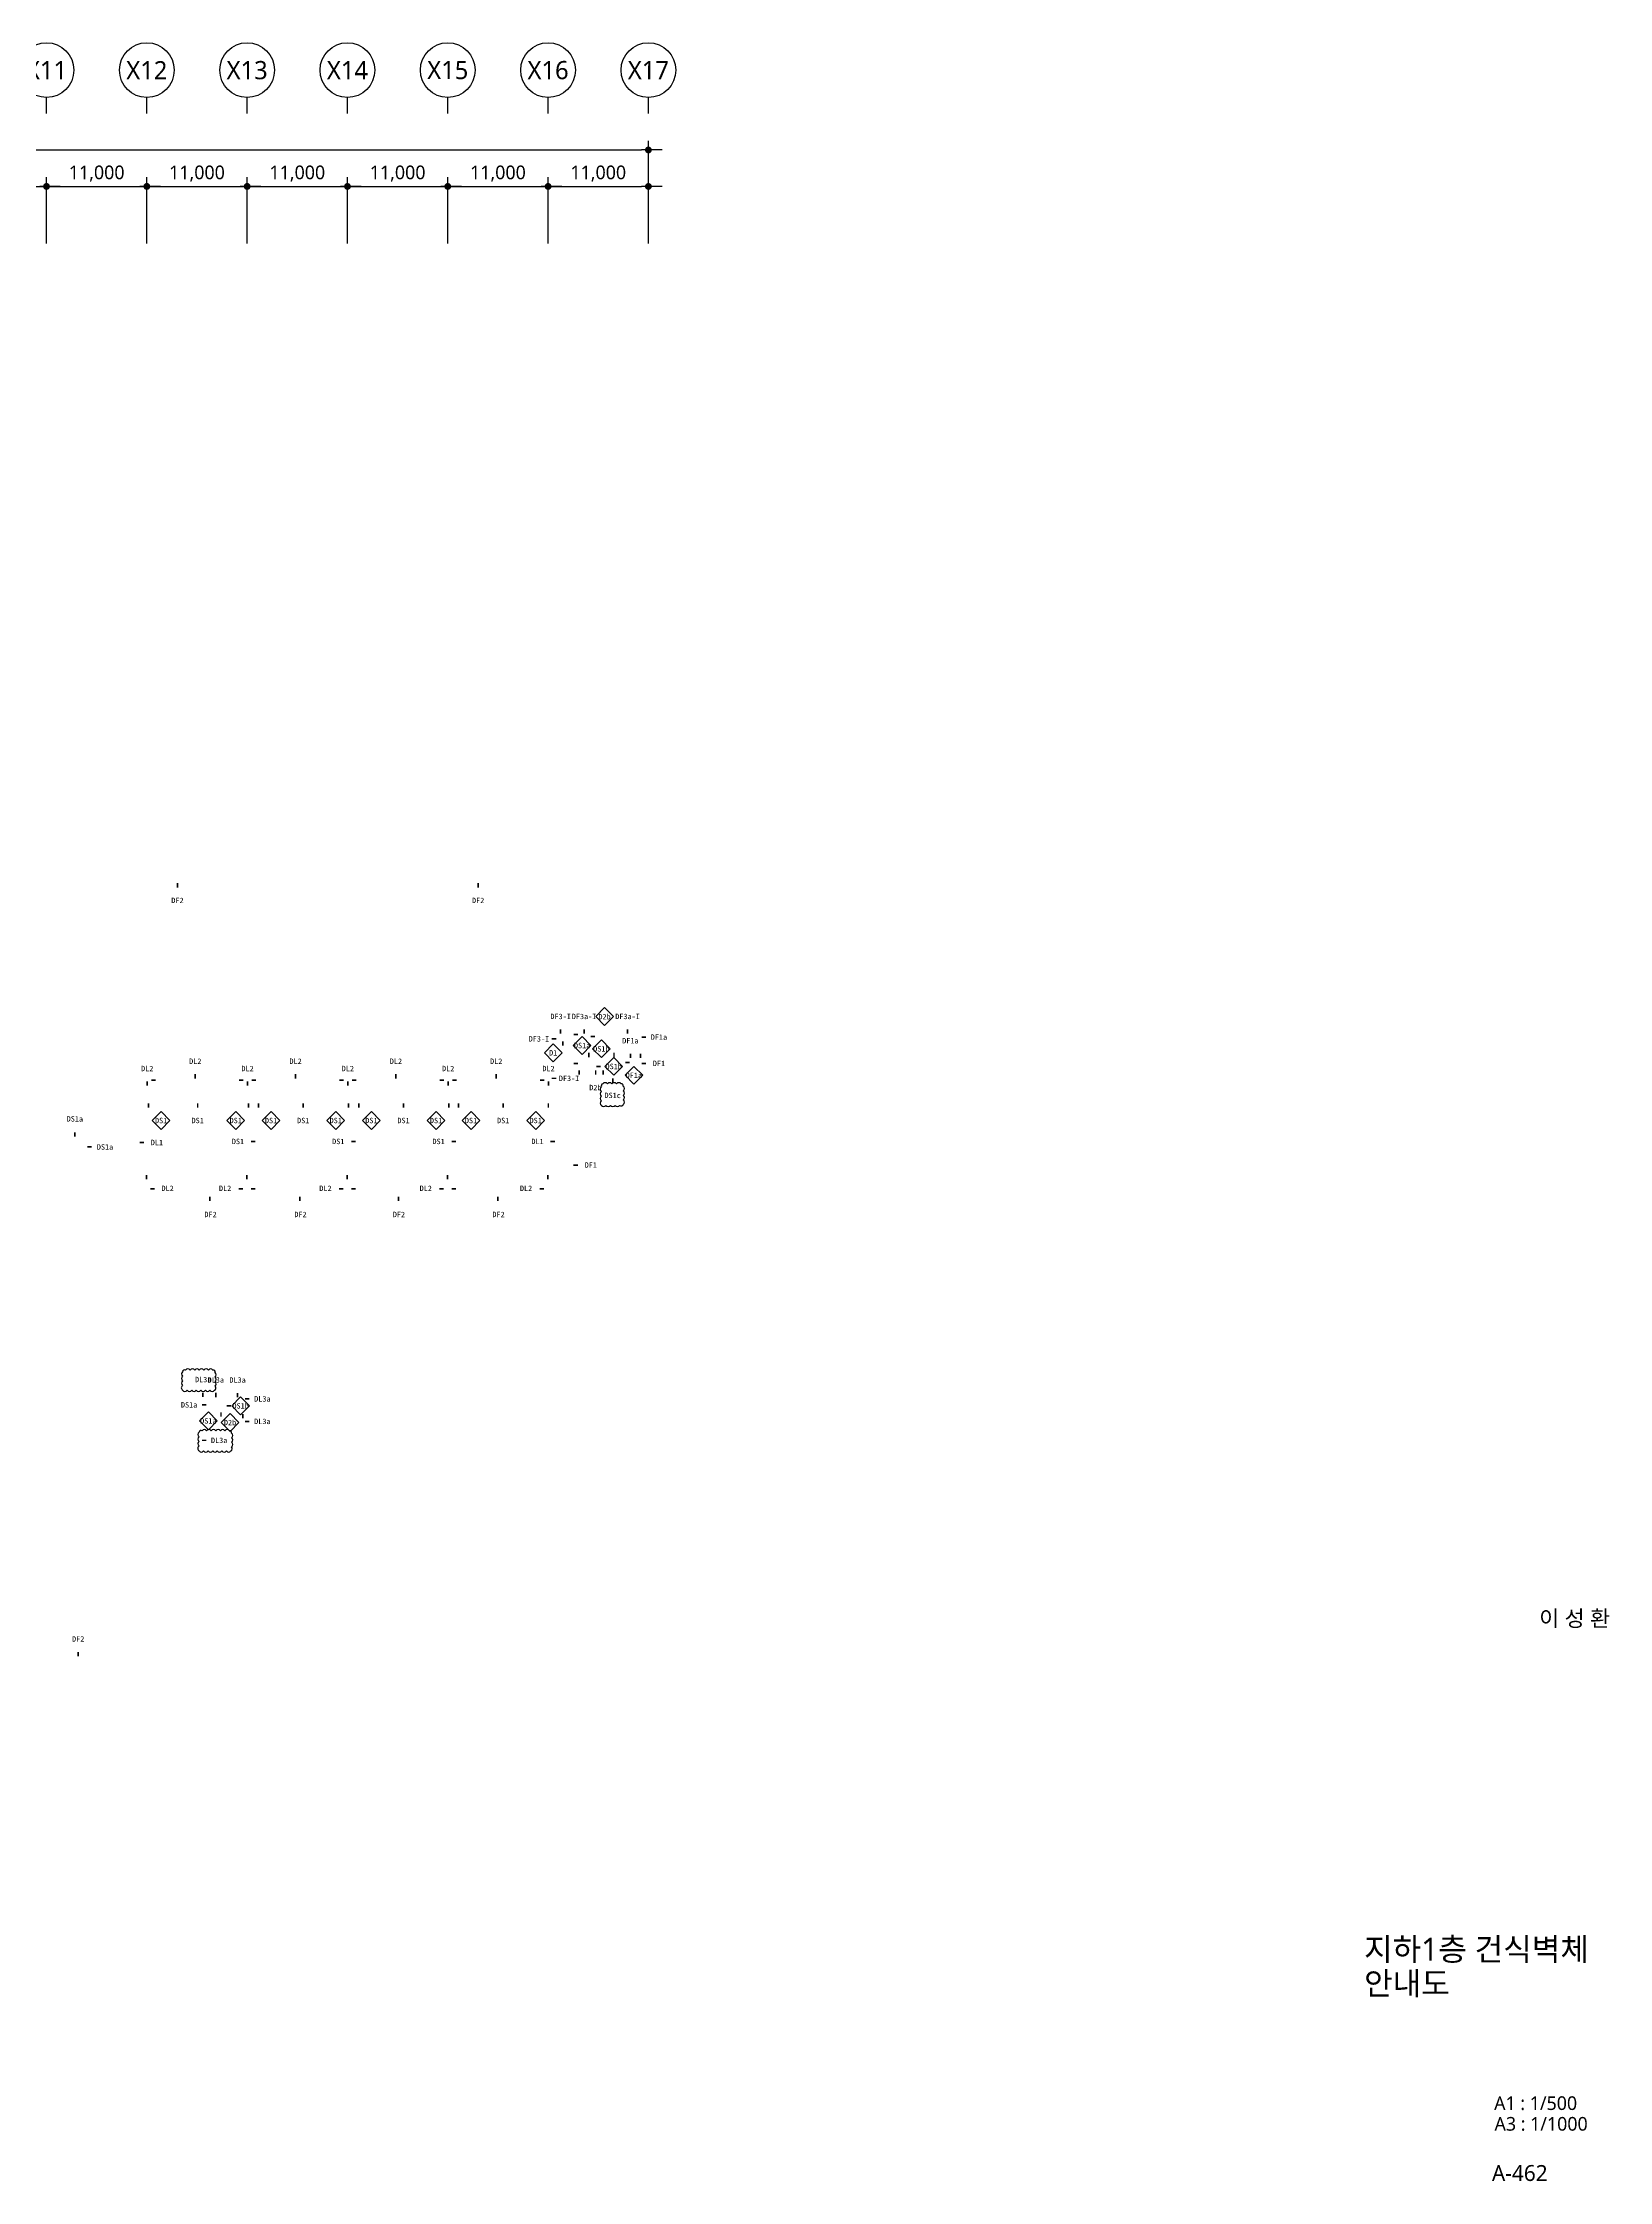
# Model space of a CAD drawing. Header units: millimetres. Extents: x 1205999 to 2806860, y 467935 to 2511436.
# Drawn here: x 2635087 to 2806860, y 791989 to 1026436 of the extents above; entities that cross this region are included whole.
import ezdxf
from ezdxf.enums import TextEntityAlignment as Align

# ---------------------------------------------------------------- set-up
doc = ezdxf.new("R2010")
doc.units = ezdxf.units.MM
doc.header["$LTSCALE"] = 5
doc.header["$MEASUREMENT"] = 0
doc.layers.get('0').update_dxf_attribs({"linetype": 'CONTINUOUS'})
for name, color, linetype, lineweight in [('A-AXIS-BUBL', 7, 'CONTINUOUS', 25), ('A-BORD-TEXT', 3, 'CONTINUOUS', 25), ('A-DIMS', 7, 'CONTINUOUS', 25), ('A-MKXS-TEXT1', 3, 'CONTINUOUS', 25), ('A-MKXS-WALL', 6, 'CONTINUOUS', 20), ('A-XXXX-TXT2', 3, 'CONTINUOUS', 25), ('REV-202205', 20, 'CONTINUOUS', 25)]:
    doc.layers.add(name, color=color, linetype=linetype, lineweight=lineweight)
doc.layers.add('WAL-TAG', color=3, linetype='CONTINUOUS')
doc.styles.add('HY울릉도L', font='')
doc.styles.add('돋움체', font='')
doc.styles.add('맑은고딕', font='malgun.ttf')
doc.styles.get('HY울릉도L').set_extended_font_data('HYwulM')
doc.styles.get('돋움체').set_extended_font_data('DotumChe')
doc.dimstyles.new('CDIM', dxfattribs={"dimtxt": 3, "dimasz": 1.5, "dimexe": 2, "dimexo": 1, "dimgap": 1, "dimtad": 1, "dimdec": 0, "dimrnd": 0.5, "dimzin": 0, "dimdsep": 32, "dimlunit": 6, "dimtxsty": 'HY울릉도L', "dimblk1": '_CIDOT', "dimblk2": '_CIDOT', "dimsah": 1, "dimcen": 5.5, "dimclrd": 2, "dimclre": 2, "dimclrt": 7, "dimadec": 0, "dimazin": 0, "dimtfac": 1, "dimtdec": 0, "dimtix": 1, "dimtmove": 2, "dimatfit": 1, "dimldrblk": '_CIDOT', "dimfxl": 1, "dimtolj": 1, "dimtzin": 0, "dimlwd": -1, "dimarcsym": 0})

# ---------------------------------------------------------------- blocks, each defined once
blk = doc.blocks.new('_CIDOT')
at = {"color": 0, "linetype": 'ByBlock'}
blk.add_line((2, 0), (-1, 0), dxfattribs=at)
at = {"color": 0, "linetype": 'ByBlock', "const_width": 0.5}
blk.add_lwpolyline([(-0.25, 0, 1), (0.25, 0, 1)], format="xyb", close=True, dxfattribs=at)
blk = doc.blocks.new('*D32')
at = {"layer": 'A-DIMS', "lineweight": -2, "transparency": 16777216}
for p, q in [((225693, 255621), (225693, 262871)), ((236693, 255621), (236693, 262871))]:
    blk.add_line(p, q, dxfattribs=at)
at = {"layer": 'A-DIMS', "transparency": 16777216}
blk.add_line((226443, 261871), (235943, 261871), dxfattribs=at)
at = {"layer": 'A-DIMS', "transparency": 16777216, "xscale": 750, "yscale": 750, "zscale": 750, "rotation": 180}
blk.add_blockref('_CIDOT', (225693, 261871), dxfattribs=at)
at = {"layer": 'A-DIMS', "transparency": 16777216, "xscale": 750, "yscale": 750, "zscale": 750}
blk.add_blockref('_CIDOT', (236693, 261871), dxfattribs=at)
at = {"layer": 'A-DIMS', "color": 3, "transparency": 16777216, "insert": (231193, 263275), "char_height": 1500, "attachment_point": 5, "style": '맑은고딕'}
blk.add_mtext('\\A1;11,000', dxfattribs=at)
blk = doc.blocks.new('*D33')
at = {"layer": 'A-DIMS', "lineweight": -2, "transparency": 16777216}
for p, q in [((236693, 255621), (236693, 262871)), ((247693, 255621), (247693, 262871))]:
    blk.add_line(p, q, dxfattribs=at)
at = {"layer": 'A-DIMS', "transparency": 16777216}
blk.add_line((237443, 261871), (246943, 261871), dxfattribs=at)
at = {"layer": 'A-DIMS', "transparency": 16777216, "xscale": 750, "yscale": 750, "zscale": 750, "rotation": 180}
blk.add_blockref('_CIDOT', (236693, 261871), dxfattribs=at)
at = {"layer": 'A-DIMS', "transparency": 16777216, "xscale": 750, "yscale": 750, "zscale": 750}
blk.add_blockref('_CIDOT', (247693, 261871), dxfattribs=at)
at = {"layer": 'A-DIMS', "color": 3, "transparency": 16777216, "insert": (242193, 263275), "char_height": 1500, "attachment_point": 5, "style": '맑은고딕'}
blk.add_mtext('\\A1;11,000', dxfattribs=at)
blk = doc.blocks.new('*D34')
at = {"layer": 'A-DIMS', "lineweight": -2, "transparency": 16777216}
for p, q in [((247693, 255621), (247693, 262871)), ((258693, 255621), (258693, 262871))]:
    blk.add_line(p, q, dxfattribs=at)
at = {"layer": 'A-DIMS', "transparency": 16777216}
blk.add_line((248443, 261871), (257943, 261871), dxfattribs=at)
at = {"layer": 'A-DIMS', "transparency": 16777216, "xscale": 750, "yscale": 750, "zscale": 750, "rotation": 180}
blk.add_blockref('_CIDOT', (247693, 261871), dxfattribs=at)
at = {"layer": 'A-DIMS', "transparency": 16777216, "xscale": 750, "yscale": 750, "zscale": 750}
blk.add_blockref('_CIDOT', (258693, 261871), dxfattribs=at)
at = {"layer": 'A-DIMS', "color": 3, "transparency": 16777216, "insert": (253193, 263275), "char_height": 1500, "attachment_point": 5, "style": '맑은고딕'}
blk.add_mtext('\\A1;11,000', dxfattribs=at)
blk = doc.blocks.new('*D35')
at = {"layer": 'A-DIMS', "lineweight": -2, "transparency": 16777216}
for p, q in [((258693, 255621), (258693, 262871)), ((269693, 255621), (269693, 262871))]:
    blk.add_line(p, q, dxfattribs=at)
at = {"layer": 'A-DIMS', "transparency": 16777216}
blk.add_line((259443, 261871), (268943, 261871), dxfattribs=at)
at = {"layer": 'A-DIMS', "transparency": 16777216, "xscale": 750, "yscale": 750, "zscale": 750, "rotation": 180}
blk.add_blockref('_CIDOT', (258693, 261871), dxfattribs=at)
at = {"layer": 'A-DIMS', "transparency": 16777216, "xscale": 750, "yscale": 750, "zscale": 750}
blk.add_blockref('_CIDOT', (269693, 261871), dxfattribs=at)
at = {"layer": 'A-DIMS', "color": 3, "transparency": 16777216, "insert": (264193, 263275), "char_height": 1500, "attachment_point": 5, "style": '맑은고딕'}
blk.add_mtext('\\A1;11,000', dxfattribs=at)
blk = doc.blocks.new('*D36')
at = {"layer": 'A-DIMS', "lineweight": -2, "transparency": 16777216}
for p, q in [((269693, 255621), (269693, 262871)), ((280693, 255621), (280693, 262871))]:
    blk.add_line(p, q, dxfattribs=at)
at = {"layer": 'A-DIMS', "transparency": 16777216}
blk.add_line((270443, 261871), (279943, 261871), dxfattribs=at)
at = {"layer": 'A-DIMS', "transparency": 16777216, "xscale": 750, "yscale": 750, "zscale": 750, "rotation": 180}
blk.add_blockref('_CIDOT', (269693, 261871), dxfattribs=at)
at = {"layer": 'A-DIMS', "transparency": 16777216, "xscale": 750, "yscale": 750, "zscale": 750}
blk.add_blockref('_CIDOT', (280693, 261871), dxfattribs=at)
at = {"layer": 'A-DIMS', "color": 3, "transparency": 16777216, "insert": (275193, 263275), "char_height": 1500, "attachment_point": 5, "style": '맑은고딕'}
blk.add_mtext('\\A1;11,000', dxfattribs=at)
blk = doc.blocks.new('*D37')
at = {"layer": 'A-DIMS', "lineweight": -2, "transparency": 16777216}
for p, q in [((280693, 255621), (280693, 262871)), ((291693, 255621), (291693, 262871))]:
    blk.add_line(p, q, dxfattribs=at)
at = {"layer": 'A-DIMS', "transparency": 16777216}
blk.add_line((281443, 261871), (290943, 261871), dxfattribs=at)
at = {"layer": 'A-DIMS', "transparency": 16777216, "xscale": 750, "yscale": 750, "zscale": 750, "rotation": 180}
blk.add_blockref('_CIDOT', (280693, 261871), dxfattribs=at)
at = {"layer": 'A-DIMS', "transparency": 16777216, "xscale": 750, "yscale": 750, "zscale": 750}
blk.add_blockref('_CIDOT', (291693, 261871), dxfattribs=at)
at = {"layer": 'A-DIMS', "color": 3, "transparency": 16777216, "insert": (286193, 263275), "char_height": 1500, "attachment_point": 5, "style": '맑은고딕'}
blk.add_mtext('\\A1;11,000', dxfattribs=at)
blk = doc.blocks.new('*D38')
at = {"layer": 'A-DIMS', "lineweight": -2, "transparency": 16777216}
for p, q in [((126693, 255621), (126693, 266871)), ((302693, 255621), (302693, 266871))]:
    blk.add_line(p, q, dxfattribs=at)
at = {"layer": 'A-DIMS', "transparency": 16777216}
blk.add_line((127443, 265871), (301943, 265871), dxfattribs=at)
at = {"layer": 'A-DIMS', "transparency": 16777216, "xscale": 750, "yscale": 750, "zscale": 750, "rotation": 180}
blk.add_blockref('_CIDOT', (126693, 265871), dxfattribs=at)
at = {"layer": 'A-DIMS', "transparency": 16777216, "xscale": 750, "yscale": 750, "zscale": 750}
blk.add_blockref('_CIDOT', (302693, 265871), dxfattribs=at)
at = {"layer": 'A-DIMS', "color": 3, "transparency": 16777216, "insert": (214693, 267275), "char_height": 1500, "attachment_point": 5, "style": '맑은고딕'}
blk.add_mtext('\\A1;176,000', dxfattribs=at)
blk = doc.blocks.new('*D39')
at = {"layer": 'A-DIMS', "lineweight": -2, "transparency": 16777216}
for p, q in [((291693, 255621), (291693, 262871)), ((302693, 255621), (302693, 262871))]:
    blk.add_line(p, q, dxfattribs=at)
at = {"layer": 'A-DIMS', "transparency": 16777216}
blk.add_line((292443, 261871), (301943, 261871), dxfattribs=at)
at = {"layer": 'A-DIMS', "transparency": 16777216, "xscale": 750, "yscale": 750, "zscale": 750, "rotation": 180}
blk.add_blockref('_CIDOT', (291693, 261871), dxfattribs=at)
at = {"layer": 'A-DIMS', "transparency": 16777216, "xscale": 750, "yscale": 750, "zscale": 750}
blk.add_blockref('_CIDOT', (302693, 261871), dxfattribs=at)
at = {"layer": 'A-DIMS', "color": 3, "transparency": 16777216, "insert": (297193, 263275), "char_height": 1500, "attachment_point": 5, "style": '맑은고딕'}
blk.add_mtext('\\A1;11,000', dxfattribs=at)
blk = doc.blocks.new('wall-tag-02')
at = {"layer": 'A-MKXS-WALL'}
blk.add_lwpolyline([(0, 1185, 112, 112, 0), (0, 885, 0, 0, 0), (0, 608, 0, 0, 0), (-608, 0, 0, 0, 0), (0, -608, 0, 0, 0), (608, 0, 0, 0, 0), (0, 608, 0, 0, 0)], format="xyseb", dxfattribs=at)
blk = doc.blocks.new('wall-tag-01')
blk.add_wipeout([(86681, 26087), (86074, 25480), (86681, 24872), (87289, 25480)]).dxf.layer = 'A-MKXS-WALL'
at = {"layer": 'A-MKXS-WALL'}
blk.add_lwpolyline([(86681, 26087), (86074, 25480), (86681, 24872), (87289, 25480)], close=True, dxfattribs=at)
blk = doc.blocks.new('DIM(210222)')
for p, q in [((236693, 269870.6), (236693, 271620.6)), ((247693, 269870.6), (247693, 271620.6)), ((258693, 269870.6), (258693, 271620.6)), ((269693, 269870.6), (269693, 271620.6)), ((280693, 269870.6), (280693, 271620.6)), ((291693, 269870.6), (291693, 271620.6)), ((302693, 269870.6), (302693, 271620.6))]:
    blk.add_line(p, q)
at = {"layer": 'A-AXIS-BUBL', "ltscale": 0.2}
for centre in [(236693, 274620.6), (247693, 274620.6), (258693, 274620.6), (269693, 274620.6), (280693, 274620.6), (291693, 274620.6), (302693, 274620.6)]:
    blk.add_circle(centre, 3000, dxfattribs=at)
at = {"layer": 'A-XXXX-TXT2', "ltscale": 0.2, "style": '맑은고딕'}
for s, p in [('X11', (236693, 274620.6)), ('X12', (247693, 274620.6)), ('X13', (258693, 274620.6)), ('X14', (269693, 274620.6)), ('X15', (280693, 274620.6)), ('X16', (291693, 274620.6)), ('X17', (302693, 274620.6))]:
    blk.add_text(s, height=2000, dxfattribs=at).set_placement(p, align=Align.MIDDLE)
at = {"layer": 'A-DIMS'}
for p1, p2, distance, picture, middle in [((126693, 255120.6), (302693, 255120.6), 10750, '*D38', (214693, 267275.5)), ((225693, 255120.6), (236693, 255120.6), 6750, '*D32', (231193, 263275.5)), ((236693, 255120.6), (247693, 255120.6), 6750, '*D33', (242193, 263275.5)), ((247693, 255120.6), (258693, 255120.6), 6750, '*D34', (253193, 263275.5)), ((258693, 255120.6), (269693, 255120.6), 6750, '*D35', (264193, 263275.5)), ((269693, 255120.6), (280693, 255120.6), 6750, '*D36', (275193, 263275.5)), ((280693, 255120.6), (291693, 255120.6), 6750, '*D37', (286193, 263275.5)), ((291693, 255120.6), (302693, 255120.6), 6750, '*D39', (297193, 263275.5))]:
    dim = blk.add_aligned_dim(p1=p1, p2=p2, distance=distance, dimstyle='CDIM', override={"dimscale": 500, "dimtxsty": '맑은고딕', "dimclrd": 256, "dimclre": 256, "dimclrt": 3}, dxfattribs=at)
    dim.commit()
    dim.dimension.update_dxf_attribs({"geometry": picture, "text_midpoint": middle})

msp = doc.modelspace()

# ---------------------------------------------------------------- linework, layer by layer
at = {"layer": 'A-MKXS-WALL'}
for points in [[(2692109, 916976, 180, 180, 0), (2692109, 916496, 0, 0, 0), (2692109, 915703, 0, 0, 0), (2692033, 915703, 0, 0, 0)], [(2693309, 917713, 180, 180, 0), (2693789, 917713, 0, 0, 0), (2694233, 917713, 0, 0, 0), (2694233, 917477, 0, 0, 0)], [(2695153, 917504, 180, 180, 0), (2695633, 917504, 0, 0, 0), (2696695, 917504, 0, 0, 0), (2696695, 918708, 0, 0, 0)], [(2693312, 914535, 180, 180, 0), (2693792, 914535, 0, 0, 0), (2694236, 914535, 0, 0, 0), (2694236, 915542, 0, 0, 0)], [(2694953, 915220, 180, 180, 0), (2694953, 915700, 0, 0, 0), (2694953, 916143, 0, 0, 0), (2695368, 916143, 0, 0, 0)], [(2697728, 915220, 180, 180, 0), (2697728, 915700, 0, 0, 0), (2697728, 916143, 0, 0, 0), (2697313, 916143, 0, 0, 0)], [(2698983, 914627, 180, 180, 0), (2699463, 914627, 0, 0, 0), (2699907, 914627, 0, 0, 0), (2699907, 914212, 0, 0, 0)], [(2700631, 915133, 180, 180, 0), (2700631, 915613, 0, 0, 0), (2700631, 916056, 0, 0, 0), (2699524, 916056, 0, 0, 0)], [(2647466, 912686, 180, 180, 0), (2646986, 912686, 0, 0, 0), (2646543, 912686, 0, 0, 0)], [(2656619, 912686, 180, 180, 0), (2657099, 912686, 0, 0, 0), (2657543, 912686, 0, 0, 0)], [(2658466, 912686, 180, 180, 0), (2657986, 912686, 0, 0, 0), (2657543, 912686, 0, 0, 0)], [(2667619, 912686, 180, 180, 0), (2668099, 912686, 0, 0, 0), (2668543, 912686, 0, 0, 0)], [(2669466, 912686, 180, 180, 0), (2668986, 912686, 0, 0, 0), (2668543, 912686, 0, 0, 0)], [(2678619, 912686, 180, 180, 0), (2679099, 912686, 0, 0, 0), (2679543, 912686, 0, 0, 0)], [(2680466, 912686, 180, 180, 0), (2679986, 912686, 0, 0, 0), (2679543, 912686, 0, 0, 0)], [(2689619, 912686, 180, 180, 0), (2690099, 912686, 0, 0, 0), (2690543, 912686, 0, 0, 0)], [(2693906, 913772, 180, 180, 0), (2693906, 913292, 0, 0, 0), (2693906, 912849, 0, 0, 0), (2695717, 912849, 0, 0, 0)], [(2696541, 913772, 180, 180, 0), (2696541, 913292, 0, 0, 0), (2696541, 912849, 0, 0, 0), (2695717, 912849, 0, 0, 0)], [(2695799, 914208, 180, 180, 0), (2696279, 914208, 0, 0, 0), (2696723, 914208, 0, 0, 0)], [(2646680, 910158, 180, 180, 0), (2646680, 909678, 0, 0, 0), (2646680, 908280, 0, 0, 0), (2647096, 908280, 0, 0, 0)], [(2657636, 910158, 180, 180, 0), (2657636, 909678, 0, 0, 0), (2657636, 908280, 0, 0, 0), (2657220, 908280, 0, 0, 0)], [(2658736, 910158, 180, 180, 0), (2658736, 909678, 0, 0, 0), (2658736, 908280, 0, 0, 0), (2659152, 908280, 0, 0, 0)], [(2668601, 910158, 180, 180, 0), (2668601, 909678, 0, 0, 0), (2668601, 908280, 0, 0, 0), (2668186, 908280, 0, 0, 0)], [(2669736, 910158, 180, 180, 0), (2669736, 909678, 0, 0, 0), (2669736, 908280, 0, 0, 0), (2670152, 908280, 0, 0, 0)], [(2679601, 910158, 180, 180, 0), (2679601, 909678, 0, 0, 0), (2679601, 908280, 0, 0, 0), (2679186, 908280, 0, 0, 0)], [(2680661, 910158, 180, 180, 0), (2680661, 909678, 0, 0, 0), (2680661, 908280, 0, 0, 0), (2681077, 908280, 0, 0, 0)], [(2690526, 910158, 180, 180, 0), (2690526, 909678, 0, 0, 0), (2690526, 908280, 0, 0, 0), (2690111, 908280, 0, 0, 0)], [(2646468, 902296, 180, 180, 0), (2646468, 901816, 0, 0, 0), (2646468, 900791, 0, 0, 0), (2646884, 900791, 0, 0, 0)], [(2657468, 902296, 180, 180, 0), (2657468, 901816, 0, 0, 0), (2657468, 900791, 0, 0, 0), (2657053, 900791, 0, 0, 0)], [(2658392, 900791, 180, 180, 0), (2657912, 900791, 0, 0, 0), (2657468, 900791, 0, 0, 0)], [(2668468, 902296, 180, 180, 0), (2668468, 901816, 0, 0, 0), (2668468, 900791, 0, 0, 0), (2668053, 900791, 0, 0, 0)], [(2669392, 900791, 180, 180, 0), (2668912, 900791, 0, 0, 0), (2668468, 900791, 0, 0, 0)], [(2679468, 902296, 180, 180, 0), (2679468, 901816, 0, 0, 0), (2679468, 900791, 0, 0, 0), (2679053, 900791, 0, 0, 0)], [(2680392, 900791, 180, 180, 0), (2679912, 900791, 0, 0, 0), (2679468, 900791, 0, 0, 0)], [(2690468, 902296, 180, 180, 0), (2690468, 901816, 0, 0, 0), (2690468, 900791, 0, 0, 0), (2690053, 900791, 0, 0, 0)], [(2655265, 876997, 180, 180, 0), (2655745, 876997, 0, 0, 0), (2655813, 876997, 0, 0, 0)], [(2654633, 876276, 180, 180, 0), (2654633, 875796, 0, 0, 0), (2654633, 875352, 0, 0, 0), (2654217, 875352, 0, 0, 0)], [(2657014, 876094, 180, 180, 0), (2657014, 875614, 0, 0, 0), (2657014, 875170, 0, 0, 0), (2656599, 875170, 0, 0, 0)]]:
    msp.add_lwpolyline(points, format="xyseb", dxfattribs=at)
at = {"layer": 'REV-202205'}
msp.add_lwpolyline([(2650423, 878703, 0.5205671), (2650923, 878703, 0.5205671), (2651423, 878703, 0.5205671), (2651923, 878703, 0.5205671), (2652423, 878703, 0.5205671), (2652923, 878703, 0.5205671), (2653423, 878703, 0.5205671), (2653923, 878703, 0.5205671), (2653984, 879141, 0.5205671), (2653984, 879641, 0.5205671), (2653984, 880141, 0.5205671), (2653984, 880641, 0.5205671), (2653754, 880912, 0.5205671), (2653254, 880912, 0.5205671), (2652754, 880912, 0.5205671), (2652254, 880912, 0.5205671), (2651754, 880912, 0.5205671), (2651254, 880912, 0.5205671), (2650754, 880912, 0.5205671), (2650423, 880743, 0.5205671), (2650423, 880243, 0.5205671), (2650423, 879743, 0.5205671), (2650423, 879243, 0.5205671)], format="xyb", close=True, dxfattribs=at)

# ---------------------------------------------------------------- block references
msp.add_blockref('DIM(210222)', (2398806, 748815))
at = {"layer": 'A-MKXS-WALL', "xscale": -1.6, "yscale": 1.6, "zscale": 1.6, "rotation": 180}
msp.add_blockref('wall-tag-02', (2652626, 879853), dxfattribs=at)
at = {"layer": 'WAL-TAG', "yscale": 1.6, "zscale": 1.6}
for p, xscale in [((2649854, 932408), 1.6), ((2682832, 932408), 1.6), ((2695717, 911877), -1.6), ((2652074, 908280), 1.6), ((2663649, 908280), 1.6), ((2674649, 908280), 1.6), ((2685574, 908280), 1.6), ((2653418, 898045), 1.6), ((2663283, 898045), 1.6), ((2674082, 898045), 1.6), ((2684999, 898045), 1.6)]:
    msp.add_blockref('wall-tag-02', p, dxfattribs=dict(at, xscale=xscale))
for p, xscale, rotation in [((2689493, 917234), -1.6, 270), ((2702655, 917425), -1.6, 90), ((2646543, 913978), -1.6, 180), ((2651813, 914778), -1.6, 180), ((2657543, 913978), -1.6, 180), ((2662813, 914778), -1.6, 180), ((2668543, 913978), -1.6, 180), ((2673813, 914778), -1.6, 180), ((2679543, 913978), -1.6, 180), ((2684813, 914778), -1.6, 180), ((2690543, 913978), -1.6, 180), ((2702655, 914541), -1.6, 90), ((2692805, 912905), 1.6, 90.00000000000001), ((2638606, 908410), -1.6, 180), ((2641855, 905380), -1.6, 90), ((2656493, 905986), -1.6, 270), ((2667493, 905986), -1.6, 270), ((2678493, 905986), -1.6, 270), ((2689343, 905986), -1.6, 270), ((2695181, 903396), -1.6, 90), ((2648780, 900791), 1.6, 90.00000000000001), ((2655157, 900791), -1.6, 270), ((2666157, 900791), -1.6, 270), ((2677157, 900791), -1.6, 270), ((2688157, 900791), -1.6, 270), ((2654065, 879841), -1.6, 180), ((2656451, 879835), -1.6, 180), ((2651136, 877111), -1.6, 270), ((2659169, 877763), 1.6, 90), ((2659169, 875297), 1.6, 90), ((2638975, 851441), -1.6, 180)]:
    msp.add_blockref('wall-tag-02', p, dxfattribs=dict(at, xscale=xscale, rotation=rotation))

# ---------------------------------------------------------------- texts
at = {"layer": 'A-BORD-TEXT', "style": '맑은고딕'}
for s, height, p in [('이 성 환', 1750, (2806949, 852813)), ('A1 : 1/500', 1500, (2803341, 799799)), ('A3 : 1/1000', 1500, (2804500, 797532)), ('A-462', 1750, (2800103, 792014))]:
    msp.add_text(s, height=height, dxfattribs=at).set_placement(p, align=Align.RIGHT)
for s, p in [('지하1층 건식벽체', (2779974, 817428)), ('안내도', (2779974, 813678))]:
    msp.add_text(s, height=2500, dxfattribs=at).set_placement(p, align=Align.MIDDLE_LEFT)
at = {"layer": 'A-MKXS-TEXT1', "style": '돋움체'}
for s, rotation, p in [('DF2', 360, (2649854, 932410)), ('DF2', 360, (2682832, 932410)), ('DF3-I', 360, (2691875, 919691)), ('DF1a', 360, (2699524, 917028)), ('DF1a', 360, (2702655, 917425)), ('DL2', 0, (2651813, 914778)), ('DL2', 0, (2662813, 914778)), ('DL2', 0, (2673813, 914778)), ('DL2', 0, (2684813, 914778)), ('DF1', 360, (2702655, 914541)), ('DL2', 0, (2646543, 913978)), ('DL2', 0, (2657543, 913978)), ('DL2', 0, (2668543, 913978)), ('DL2', 0, (2679543, 913978)), ('DF3-I', 0, (2692802, 912905)), ('DS1a', 360, (2638606, 908464)), ('DS1', 0, (2652074, 908280)), ('DS1', 0, (2663649, 908280)), ('DS1', 0, (2674649, 908280)), ('DS1', 0, (2685574, 908280)), ('DS1a', 360, (2641916, 905380)), ('DF1', 360, (2695188, 903402)), ('DL2', 0, (2648780, 900847)), ('DL2', 360, (2655084, 900847)), ('DL2', 360, (2666084, 900847)), ('DL2', 360, (2677084, 900847)), ('DL2', 360, (2688084, 900847)), ('DF2', 0, (2653483, 897981)), ('DF2', 0, (2663348, 897981)), ('DF2', 0, (2674146, 897981)), ('DF2', 0, (2685064, 897981)), ('DL3a', 360, (2652681, 879882)), ('DL3a', 360, (2654065, 879841)), ('DL3a', 360, (2656451, 879835)), ('DF2', 0, (2638975, 851441))]:
    msp.add_text(s, height=600, rotation=rotation, dxfattribs=at).set_placement(p, align=Align.MIDDLE_CENTER)

# ---------------------------------------------------------------- next in the draw order: block references
at = {"layer": 'WAL-TAG', "yscale": 1.6, "zscale": 1.6}
for p, xscale in [((2555542, 875737), 1.6), ((2552371, 874935), 1.6), ((2561217, 872472), 1.6), ((2795476, 836230), -1.6), ((2514555, 834585), 1.6)]:
    msp.add_blockref('wall-tag-01', p, dxfattribs=dict(at, xscale=xscale))
at = {"layer": 'WAL-TAG', "yscale": 1.6, "zscale": 1.6, "rotation": 180}
for p, xscale in [((2786758, 949048), 1.6), ((2517558, 949048), -1.6), ((2798814, 949048), 1.6), ((2528524, 949048), -1.6), ((2809814, 949048), 1.6), ((2539524, 949048), -1.6), ((2820739, 949048), 1.6), ((2550449, 949048), -1.6)]:
    msp.add_blockref('wall-tag-01', p, dxfattribs=dict(at, xscale=xscale))

# ---------------------------------------------------------------- next in the draw order: block references
at = {"layer": 'WAL-TAG', "xscale": -1.6, "yscale": 1.6, "zscale": 1.6}
for p, rotation in [((2691875, 919691), 180), ((2647605, 905876), 90)]:
    msp.add_blockref('wall-tag-02', p, dxfattribs=dict(at, rotation=rotation))
at = {"layer": 'WAL-TAG', "xscale": 1.6, "yscale": 1.6, "zscale": 1.6}
for p in [(2557650, 875376), (2516937, 834403)]:
    msp.add_blockref('wall-tag-01', p, dxfattribs=at)

# ---------------------------------------------------------------- next in the draw order: texts
at = {"layer": 'A-MKXS-TEXT1', "style": '돋움체'}
for s, rotation, p in [('DF3-I', 360, (2689493, 917234)), ('D1', 360, (2691061, 915703)), ('DL2', 0, (2690543, 913978)), ('DS1c', 360, (2697579, 911037)), ('DS1', 0, (2648068, 908280)), ('DS1', 0, (2656248, 908280)), ('DS1', 0, (2660124, 908280)), ('DS1', 0, (2667214, 908280)), ('DS1', 0, (2671124, 908280)), ('DS1', 0, (2678214, 908280)), ('DS1', 0, (2682049, 908280)), ('DS1', 0, (2689139, 908280)), ('DL1', 360, (2647605, 905876)), ('DS1', 360, (2656493, 905986)), ('DS1', 360, (2667493, 905986)), ('DS1', 360, (2678493, 905986)), ('DL1', 360, (2689343, 905986)), ('DS1a', 360, (2651136, 877111)), ('DL3a', 360, (2659169, 877763)), ('DL3a', 360, (2659169, 875297))]:
    msp.add_text(s, height=600, rotation=rotation, dxfattribs=at).set_placement(p, align=Align.MIDDLE_CENTER)

# ---------------------------------------------------------------- next in the draw order: linework, layer by layer
at = {"layer": 'REV-202205'}
msp.add_lwpolyline([(2652228, 872065, 0.5205671), (2652728, 872065, 0.5205671), (2653228, 872065, 0.5205671), (2653728, 872065, 0.5205671), (2654228, 872065, 0.5205671), (2654728, 872065, 0.5205671), (2655228, 872065, 0.5205671), (2655728, 872065, 0.5205671), (2655790, 872504, 0.5205671), (2655790, 873004, 0.5205671), (2655790, 873504, 0.5205671), (2655790, 874004, 0.5205671), (2655560, 874274, 0.5205671), (2655060, 874274, 0.5205671), (2654560, 874274, 0.5205671), (2654060, 874274, 0.5205671), (2653560, 874274, 0.5205671), (2653060, 874274, 0.5205671), (2652560, 874274, 0.5205671), (2652228, 874106, 0.5205671), (2652228, 873606, 0.5205671), (2652228, 873106, 0.5205671), (2652228, 872606, 0.5205671)], format="xyb", close=True, dxfattribs=at)

# ---------------------------------------------------------------- next in the draw order: block references
at = {"layer": 'A-MKXS-WALL', "xscale": -1.6, "yscale": 1.6, "zscale": 1.6, "rotation": 90}
msp.add_blockref('wall-tag-02', (2654432, 873215), dxfattribs=at)
at = {"layer": 'WAL-TAG', "xscale": -1.6, "yscale": 1.6, "zscale": 1.6, "rotation": 180}
for p in [(2694444, 919691), (2699210, 919691), (2699524, 917028)]:
    msp.add_blockref('wall-tag-02', p, dxfattribs=at)

# ---------------------------------------------------------------- next in the draw order: texts
at = {"layer": 'A-MKXS-TEXT1', "style": '돋움체'}
for s, p in [('DS1a', (2694233, 916505)), ('DS1b', (2656785, 876997)), ('DS1a', (2653245, 875352)), ('D2b', (2655627, 875170)), ('DL3a', (2654432, 873215))]:
    msp.add_text(s, height=600, rotation=360, dxfattribs=at).set_placement(p, align=Align.MIDDLE_CENTER)

# ---------------------------------------------------------------- next in the draw order: block references
at = {"layer": 'WAL-TAG', "xscale": 1.6, "yscale": 1.6, "zscale": 1.6, "rotation": 180}
msp.add_blockref('wall-tag-01', (2835385, 960448), dxfattribs=at)
at = {"layer": 'WAL-TAG', "xscale": 1.6, "yscale": 1.6, "zscale": 1.6}
msp.add_blockref('wall-tag-01', (2559005, 873441), dxfattribs=at)

# ---------------------------------------------------------------- next in the draw order: linework, layer by layer
at = {"layer": 'REV-202205'}
msp.add_lwpolyline([(2696348, 909933, 0.5205671), (2696848, 909933, 0.5205671), (2697348, 909933, 0.5205671), (2697848, 909933, 0.5205671), (2698348, 909933, 0.5205671), (2698745, 910036, 0.5205671), (2698745, 910536, 0.5205671), (2698745, 911036, 0.5205671), (2698745, 911536, 0.5205671), (2698745, 912036, 0.5205671), (2698506, 912297, 0.5205671), (2698006, 912297, 0.5205671), (2697506, 912297, 0.5205671), (2697006, 912297, 0.5205671), (2696506, 912297, 0.5205671), (2696348, 911955, 0.5205671), (2696348, 911455, 0.5205671), (2696348, 910955, 0.5205671), (2696348, 910455, 0.5205671)], format="xyb", close=True, dxfattribs=at)

# ---------------------------------------------------------------- next in the draw order: block references
at = {"layer": 'A-MKXS-WALL', "xscale": -1.6, "yscale": 1.6, "zscale": 1.6}
msp.add_blockref('wall-tag-02', (2697609, 911020), dxfattribs=at)

# ---------------------------------------------------------------- next in the draw order: texts
at = {"layer": 'A-MKXS-TEXT1', "style": '돋움체'}
for s, p in [('DF3a-I', (2694444, 919691)), ('DF3a-I', (2699210, 919691)), ('DS1b', (2696340, 916143)), ('DS1b', (2697695, 914208)), ('D2b', (2695687, 911894)), ('DF1a', (2699907, 913240))]:
    msp.add_text(s, height=600, rotation=360, dxfattribs=at).set_placement(p, align=Align.MIDDLE_CENTER)
msp.add_text('D2b', height=600, dxfattribs=at).set_placement((2696695, 919663), align=Align.MIDDLE_CENTER)

doc.saveas('drawing.dxf')
